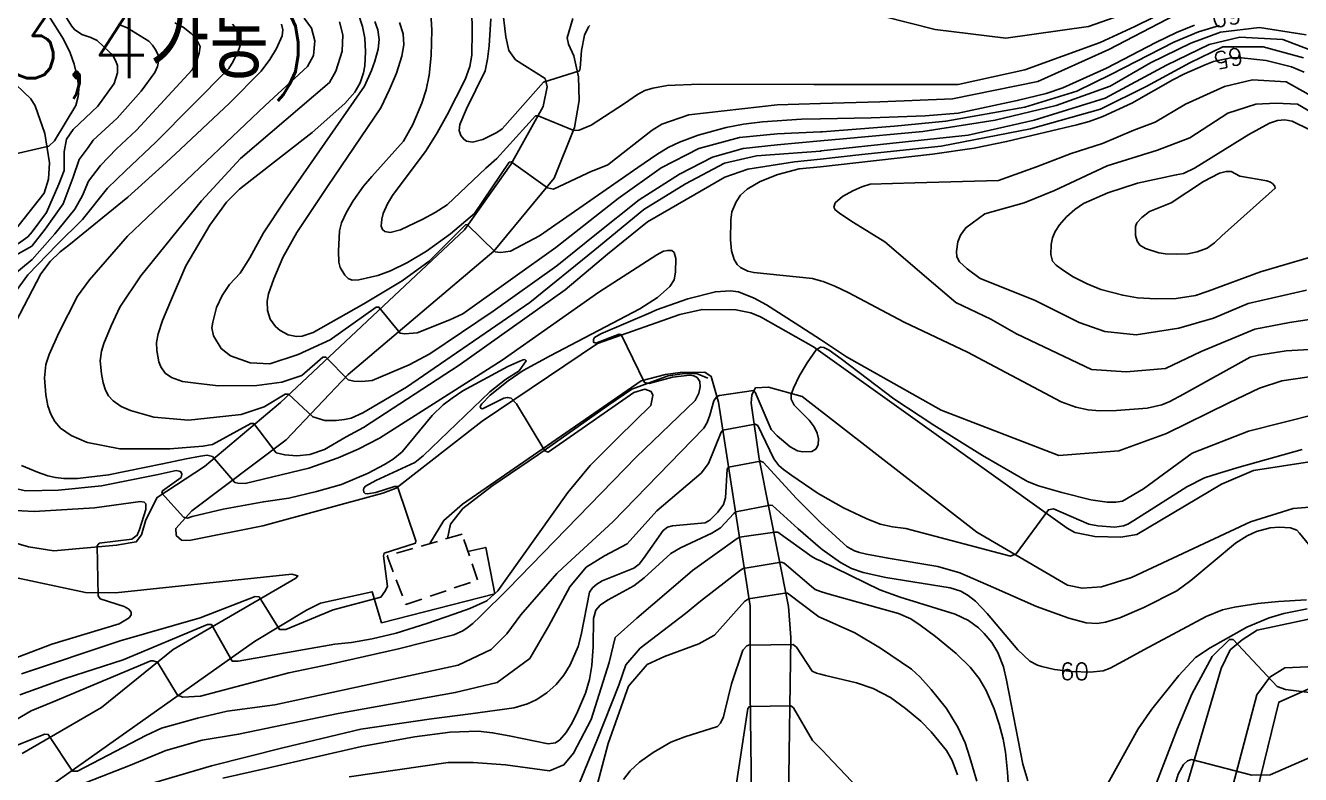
# Model space of a CAD drawing. Header units: feet. Extents: x 197796 to 199821, y 552499 to 555392.
# Drawn here: x 199281.3 to 199430.7, y 553983 to 554070.7 of the extents above; entities that cross this region are included whole.
import ezdxf
from ezdxf.enums import TextEntityAlignment as Align

# ---------------------------------------------------------------- set-up
doc = ezdxf.new("R2010")
doc.units = ezdxf.units.FT
doc.header["$MEASUREMENT"] = 0
doc.linetypes.add('ANYANG3', pattern=[3, 2, -1])
for name, color, linetype in [('AAA004', 7, 'ANYANG3'), ('ADA085', 1, 'CONTINUOUS'), ('AZ0801', 7, 'CONTINUOUS'), ('CA0011', 7, 'CONTINUOUS'), ('CAA001', 7, 'CONTINUOUS'), ('CAA002', 30, 'CONTINUOUS'), ('wipco_지적', 20, 'CONTINUOUS'), ('ZC252', 7, 'CONTINUOUS')]:
    doc.layers.add(name, color=color, linetype=linetype)
doc.styles.add('NGSW', font='ROMANS.shx', dxfattribs={"bigfont": 'NGSW.shx'})

msp = doc.modelspace()

# ---------------------------------------------------------------- linework, layer by layer
at = {"layer": 'AAA004', "color": 255}
msp.add_lwpolyline([(199323.7, 554008.58), (199325.89, 554002.88), (199334.31, 554005.77), (199332.48, 554011.12), (199323.7, 554008.58)], dxfattribs=at)
at = {"layer": 'ADA085', "color": 255}
for points in [[(199336.74, 554076.62), (199337.62, 554069.39), (199337.96, 554067.79), (199338.74, 554066.71), (199342.2, 554064.5), (199342.44, 554063.54), (199341.99, 554061.24), (199338.18, 554054.43), (199332.77, 554046.77), (199311.21, 554026.55), (199302.3, 554019.04), (199296.76, 554015.44), (199295.45, 554012.82), (199294.93, 554011.06), (199294.32, 554010.23), (199292.01, 554009.83), (199284.68, 554009.19), (199281.69, 554009.65), (199278.9, 554010.45)], [(199431.76, 554019.61), (199425.2, 554018.58), (199421.44, 554016.98), (199411.52, 554011.08), (199409.65, 554010.77), (199406.61, 554010.87), (199404.25, 554011.34), (199403.34, 554011.84), (199373.66, 554033.08), (199367.45, 554036.59), (199366.32, 554037.07), (199364.56, 554037.42), (199360.6, 554037.46), (199357.99, 554036.87), (199348.35, 554033.48), (199334.82, 554024.37), (199324.78, 554016.51), (199323.2, 554015.93), (199309.14, 554012.1), (199300.52, 554010.4), (199299.62, 554010.42), (199298.98, 554010.98), (199298.95, 554011.78), (199300.83, 554013.87), (199311.88, 554022.18), (199319.14, 554029.83), (199336.19, 554044.29), (199343.26, 554052.82), (199345.66, 554058.76), (199346.19, 554061.94), (199346.13, 554064.69), (199345.57, 554067.16), (199344.94, 554068.54), (199344.79, 554069.29), (199345.44, 554071.55)], [(199277.19, 554043.12), (199283.54, 554051.06), (199284.05, 554052.7), (199284.14, 554054.64), (199283.62, 554058.05), (199282.48, 554061.29), (199281.96, 554062.12), (199279.35, 554064.64)], [(199328.72, 554010.03), (199330.35, 554012.75), (199332.55, 554014.63), (199353.48, 554029.1), (199356.31, 554029.83), (199358.03, 554030.07), (199360.92, 554030.11), (199361.66, 554029.61), (199362.52, 554026.61), (199366.24, 554002.7), (199366.21, 553992.65), (199366.74, 553952.99), (199366.42, 553948.2), (199366.64, 553941.33), (199366.93, 553938.12)], [(199371.64, 553938.12), (199371.09, 553950.21), (199370.71, 553980.03), (199371, 553999.02), (199370.73, 554002.65), (199367.28, 554019.97), (199366.35, 554026.46), (199366.41, 554027.46), (199366.86, 554028.29), (199368.36, 554028.37), (199372.32, 554027.24), (199392.79, 554011.35), (199403.4, 554005.15), (199405.11, 554004.79), (199407.4, 554004.97), (199410.91, 554006.05), (199424.84, 554012.56), (199429.85, 554014.12), (199435.61, 554014.59)], [(199273.19, 553938.13), (199273.28, 553938.27), (199278.71, 553943.28), (199279.78, 553945.46), (199279.94, 553949.74), (199277.42, 553966.91), (199277.61, 553971.01), (199278, 553972.64), (199278.8, 553974.81), (199280.23, 553977.41), (199282.69, 553980.53), (199308.17, 553998.55), (199314.27, 554002.22), (199315.89, 554003.04), (199321.94, 554004.39), (199323.06, 554000.75), (199336.32, 554004.15), (199335.25, 554009.58), (199333.17, 554009.1)], [(199279.59, 554006.16), (199288.37, 554004.28), (199291.89, 554004.25), (199312.56, 554006.45), (199313.23, 554006.26), (199313.02, 554005.96), (199298.63, 553997.62), (199290.23, 553990.83), (199280.95, 553985.42)], [(199435.68, 554002.03), (199425.6, 553999.89), (199423.85, 553998.75), (199422.44, 553997.57), (199421.4, 553995.39), (199417.48, 553982.11), (199413.69, 553965.88), (199414.16, 553963.49), (199418.43, 553950.73), (199420.62, 553946.07), (199423.63, 553941.39), (199426.16, 553938.99), (199427.37, 553938.11)], [(199432.23, 553942.25), (199428.83, 553944.97), (199424.01, 553952.73), (199420.99, 553960.11), (199420.23, 553963.43), (199420, 553966.12), (199420.27, 553968.51), (199422.81, 553981.79), (199425.57, 553992.32), (199427.09, 553994.36), (199428.86, 553995.46), (199449.36, 553996.35)]]:
    msp.add_lwpolyline(points, dxfattribs=at)
at = {"layer": 'AZ0801', "color": 255}
msp.add_lwpolyline([(199330.78, 554010.63), (199331.14, 554012.3), (199332.56, 554014.13), (199335.96, 554016.75), (199341.42, 554020.46), (199349.68, 554026.28), (199352.38, 554028.11), (199356.62, 554029.69), (199358.52, 554029.97), (199359.96, 554029.97), (199361.28, 554029.39)], dxfattribs=at)
at = {"layer": 'CAA001', "color": 255}
for points, elevation in [([(199276.27, 554054.79), (199284.07, 554056.59), (199284.75, 554057.21), (199287.24, 554061.36), (199287.52, 554062.4), (199287.54, 554062.67), (199287.59, 554063.44), (199287.4, 554064.71), (199287.03, 554066.18), (199286.57, 554067.53), (199285.78, 554069.12), (199284.11, 554071.78)], 70), ([(199311.35, 554070.88), (199311.49, 554070.21), (199311.4, 554069.51), (199310.76, 554068.01), (199309.98, 554066.74), (199308.95, 554065.35), (199305.25, 554061.61), (199298.87, 554055.64), (199297.4, 554054.28), (199293.33, 554050.6), (199286.44, 554045), (199285.42, 554044.19), (199284.22, 554043.09), (199283.15, 554041.63), (199279.7, 554035.02)], 65), ([(199325.14, 554071.09), (199325.58, 554069.75), (199325.66, 554068.46), (199325.44, 554067.12), (199324.8, 554065.15), (199324, 554063.23), (199322.95, 554061.06), (199316.72, 554051.87), (199313.12, 554046.48), (199311.49, 554043.56), (199310.42, 554041.04), (199309.81, 554039.29), (199309.65, 554038.41), (199309.7, 554037.34), (199310.01, 554036.33), (199310.62, 554035.46), (199311.17, 554034.98), (199312.12, 554034.47), (199313.1, 554034.27), (199313.74, 554034.31), (199315.03, 554034.77), (199320.96, 554038.13), (199325.45, 554040.79), (199328.64, 554043.13), (199332.89, 554047.38), (199333.08, 554047.4), (199336.36, 554044.22), (199337, 554044.12), (199338.14, 554044.29), (199341.54, 554046.08), (199353.07, 554054.09), (199355.29, 554055.62), (199356.63, 554056.42), (199357.97, 554057.05), (199360.12, 554057.87), (199363.4, 554058.77), (199365.43, 554059.16), (199367.66, 554059.45), (199372.25, 554059.76), (199374.45, 554059.79), (199380.41, 554059.89), (199386.72, 554060.12), (199390.59, 554060.43), (199397.52, 554061.93), (199400.9, 554062.76), (199402.87, 554063.42), (199407.97, 554065.74), (199413.73, 554068.72), (199416.15, 554069.88), (199418.28, 554070.75)], 60), ([(199431.13, 554065.24), (199429.62, 554065.87), (199426.66, 554066.61), (199423.79, 554066.95), (199422.54, 554066.93), (199420.51, 554066.49), (199419.51, 554066.11), (199417.12, 554065.06), (199415.72, 554064.35), (199410.93, 554061.61), (199407.54, 554060.04), (199405.95, 554059.47), (199404.49, 554059.08), (199396.27, 554057.13), (199392.48, 554056.36), (199387.6, 554055.63), (199374.46, 554054.18), (199371.98, 554053.91), (199369.46, 554053.25), (199367.4, 554052.43), (199365.88, 554051.54), (199365.1, 554050.83), (199364.57, 554050.06), (199364.09, 554048.9), (199363.96, 554047.96), (199363.91, 554045.61), (199364.03, 554044.34), (199364.35, 554043.31), (199364.71, 554042.72), (199365.08, 554042.38), (199365.94, 554041.93), (199366.65, 554041.77), (199373.54, 554041.1), (199374.46, 554040.81), (199374.78, 554040.71), (199376.14, 554040.18), (199377.7, 554039.44), (199384.28, 554035.98), (199391.7, 554032.47), (199402.66, 554026.64), (199404.38, 554026), (199405.81, 554025.68), (199407.16, 554025.58), (199409.15, 554025.6), (199412.72, 554025.9), (199414.45, 554026.27), (199415.37, 554026.66), (199416.99, 554027.53), (199424.81, 554031.86), (199425.78, 554032.11), (199429, 554032.59), (199434.44, 554032.9)], 65), ([(199280.86, 554019.19), (199282.74, 554018.4), (199283.97, 554017.97), (199284.87, 554017.76), (199285.83, 554017.66), (199287.44, 554017.64), (199291.08, 554018.08), (199297.41, 554019.35), (199300.18, 554019.94), (199301.85, 554020.27), (199302.64, 554020.37), (199303.24, 554020.22), (199305.85, 554017.2), (199306.2, 554017.11), (199307.06, 554017.08), (199314.52, 554018.85), (199317.97, 554020.06), (199320.3, 554021.07), (199322.83, 554022.38), (199337.18, 554031.52), (199348.51, 554039.48), (199355.3, 554043.86), (199356.08, 554044.28), (199356.58, 554044.38), (199357.04, 554044.37), (199357.34, 554044.12), (199357.52, 554043.42), (199357.5, 554041.84), (199357.32, 554040.94), (199356.8, 554040.15), (199355.36, 554038.86), (199353.32, 554037.51), (199342.81, 554032.04), (199339.65, 554030.31), (199337.88, 554029.11), (199335.79, 554027.41), (199334.81, 554026.4), (199334.69, 554026.23), (199334.6, 554026.04), (199334.67, 554025.88), (199334.74, 554025.84), (199334.89, 554025.81), (199337.36, 554027.06), (199337.78, 554027.15), (199338.23, 554027.06), (199338.85, 554026.4), (199342.19, 554020.89), (199342.55, 554020.75), (199352.6, 554027.74), (199353.91, 554028.1), (199354.63, 554027.83), (199354.81, 554027.42), (199354.76, 554026.97), (199354.58, 554026.21), (199350.8, 554022.51), (199347.5, 554019.19), (199344.86, 554016.03), (199337.74, 554005.99), (199336.68, 554004.49), (199335.37, 554003.31), (199333.38, 554002.44), (199331.5, 554001.75), (199328.37, 554000.65), (199324.77, 553999.53), (199321.96, 553998.87), (199319.54, 553998.44), (199317.59, 553998.24), (199306.25, 553996.27), (199305.56, 553996.27), (199303.15, 554000.53), (199302.68, 554000.56), (199292.77, 553996.39), (199286.01, 553994.21), (199280.69, 553992.29)], 65), ([(199431.39, 554003.42), (199428.1, 554003.24), (199425.71, 554003.01), (199422.97, 554002.59), (199421.56, 554002.25), (199419.63, 554001.49), (199412.34, 553997.59), (199409.91, 553996.24), (199408.41, 553995.45), (199407.56, 553995.11), (199406.04, 553994.98), (199403.91, 553995.04), (199401.87, 553995.29), (199400.39, 553995.62), (199399.87, 553995.79), (199398.97, 553996.25), (199397.57, 553997.58), (199394, 554001.82), (199392.61, 554003.29), (199391.76, 554003.95), (199390.89, 554004.44), (199389.67, 554004.84), (199382.12, 554006.07), (199379.46, 554006.64), (199378.1, 554007.1), (199376.82, 554007.82), (199374.67, 554009.32), (199374.45, 554009.5), (199371.85, 554011.76), (199368.86, 554014.49), (199368.57, 554014.53), (199364.56, 554013.76), (199364.31, 554013.57), (199362.76, 554011.89), (199361.75, 554011.23), (199358.07, 554009.51), (199356.93, 554008.87), (199353.8, 554006.02), (199352.62, 554005.08), (199349.59, 554003.43), (199349.03, 554003.09), (199348.64, 554002.8), (199348.16, 554002.23), (199347.89, 554001.26), (199347.82, 553997.97), (199347.67, 553995.75), (199347.39, 553994.12), (199346.93, 553992.5), (199346.01, 553990.31), (199345.38, 553989.02), (199344.67, 553987.88), (199343.94, 553987.05), (199343.42, 553986.68), (199342.57, 553986.56), (199338, 553987.5), (199336.05, 553987.87), (199334.36, 553988.05), (199331.08, 553987.92), (199326.91, 553987.38), (199320.7, 553986.25), (199309.86, 553983.77), (199304.47, 553982.53)], 60), ([(199382.39, 553977.68), (199375.24, 553985.22), (199374.75, 553985.73), (199374.45, 553986.03), (199373.54, 553986.95), (199371.3, 553990.8), (199370.98, 553991.01), (199366.14, 553990.93), (199365.97, 553990.7), (199364.44, 553980.66)], 55)]:
    msp.add_lwpolyline(points, dxfattribs=dict(at, elevation=elevation))
at = {"layer": 'CAA002', "color": 255}
for points, elevation in [([(199333.59, 554074.94), (199333.67, 554070.07), (199333.61, 554067.24), (199333.41, 554065.93), (199332.84, 554064.41), (199330.75, 554060.26), (199329.57, 554058.15), (199328.28, 554056.06), (199324.32, 554050.79), (199323.74, 554049.83), (199323.26, 554048.69), (199323.07, 554048.02), (199323.02, 554047.21), (199323.16, 554046.82), (199323.42, 554046.57), (199324.06, 554046.48), (199325.26, 554046.78), (199327.88, 554048.02), (199329.33, 554048.8), (199330.73, 554049.73), (199335.27, 554054.02), (199336.56, 554055.15), (199341.1, 554060.12), (199341.38, 554060.12), (199345.59, 554058.41), (199346.18, 554058.44), (199347.6, 554059.03), (199351.51, 554061.59), (199353.03, 554062.62), (199353.89, 554063.1), (199354.82, 554063.39), (199356.52, 554063.68), (199360.29, 554063.85), (199373.68, 554063.79), (199374.45, 554063.79), (199384.15, 554063.82), (199390.6, 554063.82), (199398.4, 554065.51), (199407.22, 554068.73), (199411.29, 554070.6), (199417.74, 554073.82)], 58), ([(199320.26, 554072.27), (199320.83, 554070.61), (199321.09, 554069.22), (199321.18, 554067.62), (199321.1, 554065.99), (199320.94, 554065.16), (199320.53, 554064.01), (199319.92, 554062.92), (199318.75, 554061.59), (199314.92, 554058.19), (199307.86, 554052.69), (199306.42, 554051.54), (199304.91, 554050.04), (199302.95, 554047.31), (199300.13, 554042.56), (199298.34, 554038.4), (199297.39, 554036.16), (199296.88, 554034.61), (199296.69, 554033.57), (199296.73, 554032.64), (199296.98, 554031.32), (199297.2, 554030.74), (199297.7, 554030.01), (199298.44, 554029.47), (199299.73, 554029.03), (199301.63, 554028.77), (199303.96, 554028.5), (199308.44, 554028.55), (199311.38, 554028.93), (199313.71, 554029.72), (199316.18, 554031.86), (199316.54, 554031.88), (199319.15, 554029.2), (199319.79, 554029.06), (199320.74, 554029.01), (199321.96, 554029.15), (199326.29, 554030.98), (199328.69, 554032.24), (199336.14, 554037.26), (199343.6, 554042.56), (199348.04, 554046.14), (199353.21, 554050.3), (199357.94, 554053.31), (199361.81, 554055.31), (199365.39, 554056.31), (199369.41, 554056.74), (199374.45, 554057.21), (199377.14, 554057.46), (199386.46, 554058.32), (199394.92, 554059.61), (199402.09, 554061.33), (199408.4, 554063.62), (199413.13, 554066.34), (199417.86, 554068.64), (199421.3, 554069.93), (199425.89, 554070.5), (199431.34, 554069.64)], 62), ([(199416.04, 554071.96), (199408.24, 554067.89), (199399.93, 554064.15), (199389.92, 554062.12), (199381.43, 554061.78), (199374.45, 554061.58), (199369.39, 554061.44), (199359.05, 554060.26), (199355.87, 554059.18), (199354.75, 554058.45), (199349.55, 554054.39), (199347.92, 554053.74), (199347.75, 554053.68), (199343.18, 554051.54), (199342.49, 554051.69), (199338.22, 554054.75), (199338, 554054.72), (199333.92, 554048.69), (199331.12, 554046.3), (199328.32, 554044.27), (199326.09, 554042.94), (199324.1, 554041.99), (199322.6, 554041.44), (199320.38, 554040.91), (199319.6, 554040.9), (199319.16, 554041.09), (199318.76, 554041.47), (199318.21, 554042.38), (199318.05, 554042.98), (199318.01, 554044.28), (199318.14, 554046.68), (199318.37, 554047.59), (199318.96, 554048.87), (199319.73, 554050.19), (199320.93, 554051.9), (199321.92, 554053.02), (199325.63, 554057.17), (199326.71, 554059.11), (199327.78, 554061.61), (199328.27, 554063.18), (199328.62, 554064.89), (199328.86, 554067.2), (199328.94, 554070.17), (199328.8, 554072.86)], 59), ([(199412.65, 554072.97), (199405.87, 554070.6), (199396.19, 554069.24), (199387.88, 554070.26), (199378.82, 554072.57)], 57), ([(199305.6, 554070.87), (199306.33, 554070.01), (199306.58, 554069.47), (199306.6, 554068.7), (199306.26, 554067.71), (199305.69, 554066.49), (199305.17, 554065.67), (199296.6, 554057.05), (199293.06, 554053.68), (199290.96, 554051.65), (199288.02, 554048.01), (199285.07, 554045.07), (199281.64, 554041.5), (199277.09, 554035.33)], 66), ([(199279.59, 554044.5), (199281.61, 554045.96), (199282.13, 554046.56), (199283.79, 554048.81), (199285.27, 554052.12), (199285.86, 554053.72), (199285.86, 554055.91), (199286.15, 554057.39), (199286.92, 554058.52), (199289.81, 554061.27), (199291.72, 554063.91), (199292.14, 554065.16), (199292.12, 554066.05), (199291.9, 554066.63), (199291.54, 554067.3), (199291.16, 554067.65), (199289.73, 554068.96), (199289, 554069.3), (199287.95, 554069.65), (199287.07, 554070.24), (199286.75, 554070.67), (199286.03, 554071.83)], 69), ([(199279.61, 554041.22), (199282.13, 554043.32), (199284.79, 554046.33), (199287.11, 554049.2), (199288.02, 554050.81), (199288.72, 554052.49), (199290.12, 554054.31), (199292.01, 554056.27), (199294.34, 554058.46), (199300.85, 554065.52), (199301.43, 554066.63), (199301.69, 554067.48), (199301.79, 554068.27), (199301.59, 554068.71), (199301.19, 554069.3), (199300.76, 554069.78), (199299.8, 554070.51), (199298.83, 554071.02)], 67), ([(199279.88, 554043.6), (199282.07, 554044.85), (199283.67, 554046.86), (199285.74, 554049.82), (199286.92, 554052.95), (199287.63, 554055.02), (199288.7, 554056.44), (199289.29, 554057.27), (199292.07, 554059.86), (199294.88, 554063.01), (199296.5, 554065.22), (199296.8, 554065.92), (199296.96, 554066.75), (199296.89, 554067.25), (199296.61, 554067.84), (199296.23, 554068.42), (199295.79, 554068.87), (199295.29, 554069.2), (199293.26, 554070.43), (199292.2, 554070.89)], 68), ([(199431.05, 554066.92), (199426.32, 554068.21), (199421.59, 554068.21), (199417.72, 554066.34), (199412.7, 554063.62), (199407.25, 554060.9), (199399.08, 554058.6), (199388.61, 554056.6), (199379.29, 554055.59), (199374.46, 554055.06), (199371.41, 554054.73), (199365.97, 554053.87), (199363.28, 554052.97), (199354.19, 554047.7), (199349.53, 554043.92), (199344.57, 554039.76), (199332.13, 554030.94), (199320.95, 554023.63), (199318.91, 554022.54), (199316.37, 554021.03), (199314.65, 554020.46), (199313.14, 554020.29), (199311.72, 554020.41), (199310.71, 554020.67), (199308.1, 554024.08), (199307.75, 554024.08), (199303.25, 554021.62), (199302.13, 554021.43), (199298.26, 554021.12), (199292.41, 554021.12), (199288.62, 554021.85), (199288.5, 554021.89), (199286.71, 554022.67), (199285.46, 554023.56), (199284.77, 554024.34), (199284.32, 554025.17), (199283.97, 554026.18), (199283.73, 554027.44), (199283.58, 554029.46), (199283.74, 554031), (199284.13, 554032.17), (199285.27, 554034.72), (199287.44, 554039.03), (199288.85, 554040.93), (199293.28, 554046.04), (199309.43, 554061.35), (199314.39, 554065.9), (199315.1, 554067.21), (199315.22, 554068.94), (199314.85, 554070.39), (199313.98, 554071.56)], 64), ([(199318.11, 554071.15), (199318.53, 554069.62), (199318.45, 554067.71), (199317.71, 554065.35), (199316.94, 554064.03), (199306.53, 554055.14), (199301.98, 554050.18), (199294.84, 554041.38), (199292.41, 554037.74), (199291.37, 554035.54), (199290.52, 554033.47), (199290.23, 554032.58), (199290.11, 554031.43), (199290.23, 554029.9), (199290.44, 554028.86), (199290.73, 554027.99), (199291.08, 554027.34), (199291.6, 554026.75), (199292.54, 554026.09), (199293.63, 554025.6), (199296.38, 554024.84), (199300.45, 554024.48), (199304.83, 554024.94), (199306.62, 554025.16), (199309.29, 554026.03), (199311.76, 554027.55), (199312.14, 554027.55), (199314.99, 554024.87), (199316.4, 554024.46), (199317.75, 554024.46), (199318.7, 554024.56), (199319.51, 554024.7), (199320.86, 554025.35), (199325.96, 554028.37), (199340.44, 554038.26), (199348.04, 554044.42), (199353.78, 554049.15), (199358.65, 554052.16), (199363.24, 554054.59), (199366.97, 554055.45), (199374.45, 554056.01), (199374.56, 554056.02), (199382.59, 554056.88), (199391.76, 554057.89), (199399.51, 554059.61), (199407.82, 554062.19), (199414.99, 554066.06), (199420.01, 554068.49), (199423.6, 554069.35), (199428.61, 554069.07), (199436.5, 554066.06)], 63), ([(199322.27, 554071.2), (199322.63, 554070.2), (199322.78, 554069.07), (199322.67, 554067.94), (199322.28, 554066.54), (199321.87, 554065.45), (199321.04, 554063.61), (199311.77, 554050.25), (199309.22, 554046.44), (199307.63, 554043.52), (199306.48, 554041.71), (199305.24, 554040.39), (199304.37, 554039.07), (199303.72, 554037.68), (199303.29, 554035.98), (199303.19, 554035.32), (199303.35, 554034.38), (199304.25, 554032.87), (199305.34, 554032.01), (199307.68, 554031.2), (199309.97, 554031.1), (199313.28, 554032.17), (199317.04, 554033.88), (199322.44, 554037.73), (199322.75, 554037.73), (199325.22, 554034.66), (199325.79, 554034.59), (199327.21, 554034.71), (199331.04, 554036.24), (199332.58, 554036.93), (199338.44, 554041.13), (199343.46, 554044.71), (199350.77, 554050.44), (199355.79, 554054.03), (199360.23, 554056.32), (199364.96, 554057.6), (199369.41, 554058.03), (199374.45, 554058.25), (199374.65, 554058.26), (199383.13, 554058.94), (199389.15, 554059.53), (199398.4, 554061.14), (199404.51, 554063.01), (199408.49, 554064.96), (199415.87, 554068.78), (199418.76, 554069.96), (199421.22, 554070.73)], 61), ([(199347.43, 554070.72), (199347.3, 554070.57), (199346.84, 554069.58), (199346.46, 554067.8), (199346.32, 554065.73), (199346.23, 554065.4), (199342.02, 554064.07), (199337.18, 554058.62), (199336.55, 554058.19), (199334.93, 554057.38), (199333.69, 554057.07), (199333, 554057.17), (199332.68, 554057.39), (199332.33, 554057.85), (199332.16, 554058.41), (199332.23, 554059.11), (199332.99, 554060.94), (199335.17, 554065.39), (199335.47, 554066.78), (199335.64, 554068.32), (199335.84, 554071.49)], 57), ([(199385.5, 554052.27), (199395.31, 554052.57), (199399.77, 554054.15), (199403.83, 554055.72), (199407.51, 554056.9), (199411.18, 554058.47), (199413.67, 554059.39), (199417.21, 554061.49), (199421.8, 554063.58), (199425.08, 554064.37), (199429.01, 554064.11), (199432.55, 554062.14)], 66), ([(199393.7, 554048.65), (199398.32, 554049.95), (199401.87, 554051.39), (199408.03, 554054.28), (199413.93, 554056.11), (199417.73, 554057.55), (199422.19, 554060.44), (199425.47, 554061.49), (199427.83, 554061.62), (199430.32, 554061.49), (199434.13, 554059.26)], 67), ([(199434.24, 554044.29), (199426, 554041.87), (199419.89, 554039.61), (199418.41, 554039.09), (199416.13, 554038.73), (199413.8, 554038.69), (199411.58, 554038.83), (199409.87, 554039.11), (199407.31, 554039.8), (199405.69, 554040.44), (199404.06, 554041.29), (199402.83, 554042.08), (199402.06, 554042.64), (199401.66, 554043.11), (199401.45, 554043.88), (199401.47, 554045.06), (199401.64, 554045.84), (199401.95, 554046.6), (199402.45, 554047.38), (199403.27, 554048.29), (199404.26, 554049.15), (199405.26, 554049.88), (199408.13, 554051.1), (199411.6, 554052.23), (199416.14, 554053.21), (199416.97, 554053.4), (199418.29, 554053.99), (199424.64, 554057.96), (199427.04, 554059.28), (199428.01, 554059.58), (199428.87, 554059.65), (199429.72, 554059.5), (199431.7, 554058.52)], 68), ([(199436.37, 554036.97), (199429.42, 554035.92), (199425.35, 554035.14), (199419.06, 554032.51), (199414.86, 554030.55), (199410.27, 554030.15), (199406.2, 554030.42), (199397.42, 554034.61), (199394.4, 554036.32), (199390.33, 554038.28), (199387.71, 554040.51), (199382, 554045.39), (199378.32, 554047.65), (199376.84, 554048.6), (199376.17, 554049.12), (199376.01, 554049.44), (199376.2, 554049.93), (199377.05, 554050.67), (199378.25, 554051.36), (199379.3, 554051.83), (199380.27, 554052.12), (199385.5, 554052.27)], 66), ([(199431.38, 554039.72), (199424.56, 554038.15), (199420.5, 554036.45), (199416.43, 554035.27), (199411.45, 554034.48), (199407.78, 554034.87), (199404.76, 554035.92), (199399.52, 554038.54), (199393.17, 554041.1), (199391.66, 554042.21), (199390.75, 554043.03), (199390.45, 554043.61), (199390.39, 554044.26), (199390.56, 554045.37), (199390.86, 554046.16), (199391.48, 554047.02), (199393.7, 554048.65)], 67), ([(199278.43, 553988.34), (199282.03, 553990.44), (199284.57, 553991.49), (199296.03, 553996.29), (199296.31, 553996.29), (199296.81, 553996.14), (199299.16, 553992.25), (199299.76, 553992.03), (199301.86, 553992.16), (199312.18, 553994.9), (199317.09, 553995.9), (199325.03, 553997.7), (199331.51, 553999.34), (199332.57, 553999.82), (199333.09, 554000.16), (199333.74, 554000.68), (199334.62, 554001.47), (199337.87, 554004.74), (199352.88, 554020.15), (199359.79, 554026.79), (199360.22, 554027.63), (199360.38, 554028.4), (199360.33, 554029.03), (199360.01, 554029.48), (199359.62, 554029.67), (199359.16, 554029.74), (199357.12, 554029.53), (199354.38, 554028.79), (199353.85, 554028.91), (199351.13, 554034.51), (199350.88, 554034.56), (199348.14, 554033.49), (199347.89, 554033.61), (199347.86, 554033.93), (199348, 554034.17), (199348.72, 554034.58), (199354.58, 554037.11), (199355.25, 554037.41), (199358.93, 554038.7), (199362.16, 554039.52), (199363.94, 554039.63), (199364.87, 554039.5), (199366.7, 554038.77), (199368.16, 554038), (199371.51, 554035.86), (199374.46, 554033.92), (199377.53, 554031.9), (199388.62, 554025.64), (199402.38, 554020.33), (199409.41, 554020.91), (199415, 554022.91), (199422.31, 554026.5), (199425.9, 554028.22), (199428.51, 554029.08), (199434.36, 554029.94)], 64), ([(199432.64, 554025.21), (199424.61, 554023.2), (199418.01, 554020.62), (199412.31, 554016.46), (199409.86, 554015), (199409.05, 554014.87), (199408.06, 554014.86), (199406.12, 554015.17), (199402.72, 554016.02), (199400.02, 554016.8), (199398.73, 554017.3), (199393.44, 554020.35), (199387.74, 554023.9), (199383.05, 554027), (199376.9, 554031.68), (199375.49, 554032.67), (199374.85, 554032.98), (199374.51, 554033.05), (199374.46, 554033.02), (199373.97, 554032.74), (199372.89, 554031.19), (199371.97, 554029.62), (199371.29, 554028.22), (199371.05, 554027.48), (199371.02, 554026.94), (199371.4, 554026.26), (199373.14, 554024.48), (199373.72, 554023.71), (199374.08, 554022.98), (199374.25, 554022.29), (199374.2, 554021.64), (199373.94, 554021.11), (199373.44, 554020.83), (199372.34, 554020.79), (199371.76, 554020.88), (199370.93, 554021.38), (199369.41, 554022.66), (199368.67, 554023.41), (199366.83, 554027.78), (199366.62, 554027.97), (199362.65, 554027.36), (199362.34, 554027.24), (199361.98, 554026.75), (199361.52, 554025.06), (199361.21, 554024.2), (199360.8, 554023.53), (199350.13, 554012.59), (199344.28, 554007.19), (199343.58, 554006.53), (199339.37, 554001.69), (199337.73, 553999.44), (199335.89, 553997.61), (199332.01, 553995.77), (199310.56, 553991.14), (199304.97, 553990.39), (199301.51, 553989.57), (199297.26, 553988.4), (199295.45, 553987.53), (199287.43, 553983.35), (199286.84, 553983.38), (199284.01, 553987.67), (199283.61, 553987.7), (199277.4, 553985.23)], 63), ([(199278.63, 554016.85), (199281.36, 554016.22), (199285.21, 554016.27), (199290.25, 554016.81), (199296.89, 554018.12), (199298.99, 554018.58), (199299.35, 554018.52), (199299.56, 554018.44), (199299.67, 554018.17), (199299.59, 554017.78), (199297.39, 554016.21), (199297.33, 554015.95), (199299.85, 554013.13), (199300.33, 554013.01), (199300.87, 554013.2), (199304.51, 554014.05), (199309.21, 554014.92), (199312.19, 554015.34), (199315.44, 554016.13), (199318.35, 554016.94), (199321.48, 554018.26), (199323.39, 554019.31), (199324.42, 554019.91), (199325.45, 554020.79), (199328.99, 554025.03), (199330.28, 554026.28), (199331.31, 554027.06), (199332.56, 554027.94), (199337.83, 554030.79), (199339.26, 554031.41), (199339.63, 554031.55), (199339.83, 554031.59), (199340, 554031.45), (199339.19, 554030.28), (199337.58, 554029.23), (199335.72, 554027.82), (199327.92, 554020.29), (199326.96, 554019.53), (199322.39, 554017.42), (199321.19, 554016.75), (199320.98, 554016.53), (199320.93, 554016.34), (199320.97, 554016.05), (199321.12, 554015.91), (199321.39, 554015.86), (199322.4, 554016.03), (199324.55, 554016.72), (199324.91, 554016.72), (199327.07, 554010.33), (199327.02, 554010.06), (199323.36, 554008.91), (199323.27, 554008.61), (199323.76, 554004.99), (199323.45, 554004.41), (199322.96, 554003.75), (199317.4, 554002.28), (199311.83, 553999.97), (199311.08, 553999.97), (199308.7, 554003.79), (199308.26, 554003.82), (199301.79, 554001.34), (199292.42, 553998.62), (199280.87, 553994.76)], 66), ([(199430.9, 554021.05), (199423.52, 554018.98), (199421.04, 554018.24), (199419.45, 554017.72), (199417.37, 554016.69), (199411.18, 554012.75), (199410.46, 554012.32), (199409.94, 554012.1), (199408.96, 554011.95), (199406.96, 554012.09), (199405.9, 554012.32), (199401.77, 554014.1), (199401.17, 554013.99), (199397.38, 554008.84), (199396.72, 554008.56), (199384.48, 554011.79), (199382.9, 554011.99), (199381.46, 554012.31), (199379.8, 554012.97), (199377.15, 554014.21), (199374.45, 554015.75), (199374.2, 554015.89), (199371.12, 554018), (199370.14, 554018.71), (199369.6, 554019.19), (199369, 554019.97), (199367.12, 554023.85), (199366.8, 554024.02), (199363.03, 554023.3), (199362.84, 554023.07), (199361.34, 554019.39), (199360.5, 554018.28), (199355.31, 554013.88), (199351.82, 554009.98), (199349.16, 554008.58), (199347, 554007.25), (199345.11, 554004.95), (199342.66, 554000.4), (199340.42, 553996.56), (199336.58, 553993.77), (199331.69, 553992.58), (199317.98, 553990.13), (199306.31, 553987.69), (199302.05, 553986.99), (199297.78, 553985.8), (199293.66, 553984.05), (199288.45, 553982.02)], 62), ([(199432.67, 554008.66), (199430.56, 554011.23), (199430.26, 554011.59), (199429.52, 554011.88), (199428.21, 554011.96), (199427.15, 554011.87), (199425.55, 554011.43), (199424.43, 554010.92), (199423.09, 554010.06), (199417.86, 554005.72), (199416.22, 554004.48), (199412.34, 554002.53), (199409.54, 554001.34), (199407.85, 554000.83), (199406.86, 554000.67), (199405.59, 554000.74), (199403.54, 554001.28), (199399.76, 554002.65), (199394.73, 554004.87), (199390.77, 554006.59), (199388.21, 554007.36), (199382.39, 554008.3), (199379.86, 554008.79), (199379.04, 554009), (199378.46, 554009.19), (199377.59, 554009.65), (199374.52, 554012.45), (199374.45, 554012.51), (199371.67, 554015.31), (199367.77, 554019.58), (199367.43, 554019.69), (199363.7, 554018.98), (199363.53, 554018.75), (199363.34, 554015.37), (199363.12, 554014.59), (199362.45, 554013.69), (199361.49, 554012.78), (199360.94, 554012.46), (199357.15, 554012.1), (199356.56, 554011.95), (199356.04, 554011.56), (199353.72, 554008.27), (199353.22, 554007.62), (199352.62, 554007.14), (199348.91, 554005.66), (199348.25, 554005.28), (199347.78, 554004.86), (199347.41, 554004.34), (199346.42, 553999.34), (199346.07, 553997.96), (199345.14, 553995.82), (199344.42, 553994.6), (199343.52, 553993.53), (199342.43, 553992.56), (199341.18, 553991.74), (199340.13, 553991.25), (199338.59, 553990.78), (199333.47, 553990.1), (199328.92, 553989.51), (199320.64, 553988.27), (199311.5, 553986.1), (199303.13, 553984.01), (199295.85, 553981.85)], 61), ([(199279.81, 553996.5), (199284.42, 553998.24), (199292.3, 554000.62), (199293.48, 554001.31), (199293.72, 554001.68), (199293.72, 554002.01), (199293.47, 554002.33), (199292.92, 554002.64), (199290.1, 554003.56), (199289.86, 554003.92), (199289.74, 554009.76), (199289.98, 554010.08), (199293.8, 554010.56), (199294.43, 554011), (199294.69, 554011.68), (199295.44, 554014.02), (199295.44, 554014.7), (199295.26, 554014.88), (199294.81, 554014.94), (199289.41, 554014.22), (199282.37, 554013.77), (199279.48, 554013.94)], 67), ([(199319.24, 553982.69), (199330.85, 553984.37), (199333.78, 553984.37), (199337.56, 553984.09), (199342.73, 553983.39), (199344.41, 553984.09), (199345.53, 553985.49), (199347.62, 553989.4), (199349.72, 553996.11), (199350.42, 553999.04), (199352.94, 554001.28), (199356.71, 554004.49), (199359.48, 554006.89), (199364.71, 554010.61), (199364.98, 554010.77), (199369.13, 554011.36), (199369.45, 554011.36), (199373.5, 554008.49), (199374.01, 554008.21), (199374.45, 554008), (199381.41, 554004.62), (199383.79, 554003.76), (199390.24, 554001.76), (199391.82, 554001), (199392.96, 554000.14), (199393.65, 553999.49), (199394.54, 553998.42), (199395.23, 553997.26), (199395.92, 553995.59), (199396.27, 553994.03), (199398.16, 553984.2), (199398.76, 553982.24)], 59), ([(199396.78, 553977.47), (199396.38, 553983.26), (199396.15, 553985.59), (199395.88, 553987.12), (199395.41, 553988.89), (199394.81, 553990.68), (199393.86, 553992.82), (199393.05, 553994.22), (199392, 553995.53), (199390.36, 553997.16), (199387.95, 553999.13), (199386.14, 554000.48), (199385.06, 554001.2), (199383.6, 554001.83), (199375.48, 554004.12), (199374.57, 554004.36), (199374.45, 554004.41), (199373.83, 554004.64), (199373.43, 554005.01), (199370.2, 554007.73), (199369.87, 554007.85), (199365.42, 554007.12), (199365.09, 554006.91), (199360.42, 554003.29), (199358.67, 554001.84), (199353.36, 553997.78), (199351.68, 553995.83), (199350.84, 553993.45), (199348.32, 553987.02), (199346.23, 553981.99)], 58), ([(199348.18, 553981.29), (199349.58, 553986.6), (199351.96, 553993.31), (199354.18, 553995.86), (199356.18, 553996.79), (199360.21, 553998.27), (199361.99, 553999.25), (199362.07, 553999.31), (199365.57, 554003.23), (199366.05, 554003.57), (199370.27, 554004.2), (199370.62, 554004.22), (199374.26, 554001.46), (199374.45, 554001.37), (199378.47, 553999.56), (199381.5, 553997.77), (199385.14, 553995.3), (199386.16, 553994.36), (199387.43, 553992.95), (199389.22, 553990.69), (199390.56, 553988.52), (199391.41, 553986.7), (199391.97, 553984.97), (199392.76, 553982.18)], 57), ([(199407.75, 553981.2), (199411.67, 553988.33), (199413.29, 553990.62), (199416.42, 553994.59), (199418.38, 553996.68), (199420.11, 553997.8), (199424.42, 554000.23), (199427.03, 554001.34), (199428.74, 554001.85), (199431.46, 554002.39)], 59), ([(199390.52, 553982.92), (199389.89, 553984.6), (199389.23, 553985.78), (199387.44, 553987.98), (199386.21, 553989.21), (199384.44, 553990.72), (199382.67, 553991.98), (199380.64, 553993.05), (199378.68, 553993.73), (199375.05, 553994.57), (199374.45, 553994.72), (199373.99, 553994.83), (199373.48, 553995.09), (199371.67, 553997.88), (199371.28, 553998.2), (199366.05, 553998.13), (199365.82, 553998.05), (199365.38, 553997.55), (199364.04, 553993.59), (199363.26, 553990.38), (199363.11, 553989.73), (199362.77, 553988.98), (199362.41, 553988.61), (199358.57, 553987.4), (199356.94, 553986.76), (199354.88, 553985.57), (199353.26, 553984.42), (199352.17, 553983.42), (199351.39, 553982.39)], 56), ([(199435.79, 553992.08), (199428.92, 553992.92), (199427.95, 553993.3), (199422.79, 553998.8), (199422.36, 553998.8), (199420.36, 553996.81), (199417.95, 553992.4), (199416.23, 553988.29), (199412.83, 553979.47)], 58), ([(199418.94, 553938.11), (199418.7, 553938.31), (199417.99, 553939.13), (199417.44, 553939.99), (199415.95, 553942.82), (199415.36, 553944.31), (199415.06, 553945.75), (199414.66, 553948.83), (199414.44, 553951.6), (199414.27, 553954.75), (199412.87, 553965.91), (199412.89, 553967.7), (199414.87, 553977.44), (199415.36, 553979.54), (199416.37, 553983.02), (199416.97, 553984.13), (199417.46, 553984.57), (199417.94, 553984.72), (199424.98, 553982.9), (199427.12, 553982.95), (199434.48, 553986.12)], 57)]:
    msp.add_lwpolyline(points, dxfattribs=dict(at, elevation=elevation))
at = {"layer": 'CAA002', "color": 255, "elevation": 69}
msp.add_lwpolyline([(199421.98, 554053.63), (199422.56, 554053.6), (199423.6, 554053.07), (199426.73, 554052.52), (199427.17, 554052.36), (199427.42, 554052.2), (199427.69, 554051.91), (199427.74, 554051.66), (199421.49, 554046.09), (199420.6, 554045.26), (199419.75, 554044.63), (199418.59, 554044.19), (199417.49, 554043.96), (199416.11, 554043.92), (199414.86, 554043.96), (199414.09, 554044.07), (199412.54, 554044.6), (199411.89, 554045), (199411.54, 554045.47), (199411.35, 554046.12), (199411.36, 554047.16), (199411.52, 554047.62), (199412.09, 554048.24), (199413.02, 554048.94), (199415.53, 554049.93), (199419.31, 554052.45), (199421.22, 554053.43)], close=True, dxfattribs=at)
at = {"layer": 'wipco_지적', "color": 20}
for points in [[(199453.51, 554073.82), (199459.55, 554053.33), (199461.57, 554046.52), (199458.08, 554045.61), (199465.18, 554028.26), (199472.74, 554015.37), (199459.56, 553997.75), (199450.02, 553994.56), (199434.06, 553994.06), (199428.16, 553991.45), (199424.24, 553975.48), (199423.45, 553963.42), (199426.49, 553953.5), (199431.87, 553944.47), (199434.89, 553941.47), (199456.58, 553926.75), (199472.46, 553914.91), (199478.99, 553908.12), (199479.29, 553905.76), (199479.39, 553903.17), (199482.77, 553896.27), (199483.67, 553878.18), (199469.74, 553832.84)], [(199431.87, 553944.47), (199426.49, 553953.5), (199423.45, 553963.42), (199424.24, 553975.48), (199428.16, 553991.45), (199434.06, 553994.06)]]:
    msp.add_lwpolyline(points, dxfattribs=at)

# ---------------------------------------------------------------- texts
at = {"layer": 'CA0011', "style": 'NGSW'}
for s, rotation, p in [('60', 191.26, (199420.15, 554072.36)), ('65', 192.23, (199420.38, 554067.49))]:
    msp.add_text(s, height=2, rotation=rotation, dxfattribs=at).set_placement(p, align=Align.RIGHT)
msp.add_text('60', height=2, rotation=359.99, dxfattribs=at).set_placement((199402.49, 553994.05))
at = {"layer": 'ZC252', "style": 'NGSW'}
msp.add_text('(종로1,2,3,4가동)', height=8, dxfattribs=at).set_placement((199239.39, 554064.56))

doc.saveas('drawing.dxf')
